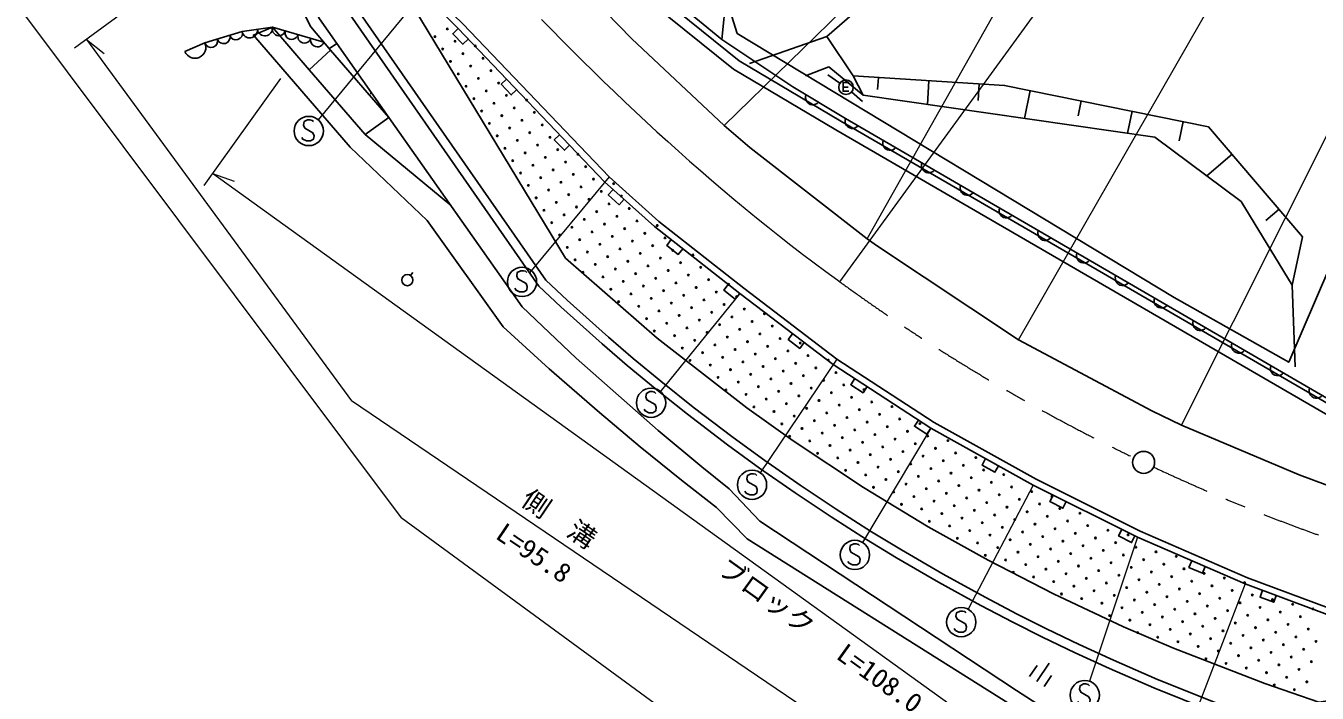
# Model space of a CAD drawing. Units: millimetres, scale not verified. Extents: x 40000 to 680000, y 20000 to 380000.
# Drawn here: x 84960 to 173188, y 261965 to 307535 of the extents above; entities that cross this region are included whole.
import ezdxf
from ezdxf.enums import TextEntityAlignment as Align

# ---------------------------------------------------------------- set-up
doc = ezdxf.new("R2010")
doc.units = ezdxf.units.MM
doc.header["$LTSCALE"] = 1000
doc.linetypes.add('USER1', pattern=[8.2, 4, -1.4, 1.4, -1.4])
for name, color, linetype, lineweight in [('M-BGD', 7, 'Continuous', 25), ('M-BMK', 2, 'USER1', 13), ('M-BMK-ROW', 30, 'Continuous', 25), ('M-BMK-SRVR', 3, 'Continuous', 25), ('M-STR-HTXT', 7, 'Continuous', 13), ('M-STR-STR3', 7, 'Continuous', 25), ('M-STR-STRC', 7, 'Continuous', 25)]:
    doc.layers.add(name, color=color, linetype=linetype, lineweight=lineweight)
doc.styles.add('ＭＳ ゴシック', font='')
doc.styles.get('ＭＳ ゴシック').set_extended_font_data('MS Gothic')

msp = doc.modelspace()

# ---------------------------------------------------------------- linework, layer by layer
at = {"layer": 'M-BGD'}
for p, q in [((104426, 307477), (101425, 313435)), ((104426, 307477), (105782, 305873)), ((106213, 306331), (105715, 305981)), ((134407, 304953), (139695, 306800)), ((140583, 303628), (139757, 304192)), ((143208, 304009), (143156, 303197)), ((146656, 303791), (146554, 302163)), ((150105, 303574), (150033, 302432)), ((108586, 302956), (108486, 302886)), ((140796, 303346), (141136, 303346)), ((141375, 303019), (142131, 302365)), ((153571, 303112), (153186, 301211)), ((157055, 302405), (156848, 301385)), ((160539, 301698), (160235, 300199)), ((164023, 300992), (163759, 299690)), ((167373, 298762), (165647, 297283)), ((170588, 295009), (169691, 294240)), ((111245, 290485), (111393, 290699)), ((154051, 263850), (153540, 263109)), ((154886, 264003), (154034, 262768)), ((155039, 263168), (154527, 262427))]:
    msp.add_line(p, q, dxfattribs=at)
for points in [[(93509, 350050), (99843, 341558), (107255, 332119), (113564, 324349), (116143, 321285), (120171, 316885), (123022, 314071), (125968, 311388), (133702, 305143), (140648, 301036), (175247, 280980)], [(103104, 316838), (107283, 309131), (120495, 290171)], [(102573, 316495), (106746, 308800), (120016, 289757)], [(122540, 313563), (125512, 310856), (133302, 304566), (140294, 300432), (174890, 280378), (178307, 278309), (181891, 276421)], [(138231, 304114), (139834, 304744), (142177, 302791), (141483, 304118), (139695, 306800), (142809, 309528), (140708, 312660), (139341, 314003)], [(102986, 312069), (105026, 308019), (109772, 301269)], [(104318, 304541), (101809, 307447), (100504, 306901), (107118, 299239), (112386, 294249), (117574, 286975), (120715, 284117), (124145, 281128), (126935, 278792), (129767, 276505), (132158, 274638), (134252, 272501), (153461, 260425), (172904, 248805), (172970, 249035)], [(113940, 295342), (108136, 300118), (109772, 301269), (105782, 305873), (104318, 304541), (108136, 300118)], [(141196, 303666), (140796, 303666), (140796, 303066), (141196, 303066)], [(141483, 304118), (151829, 303465), (165765, 300638), (172196, 293132)], [(171470, 289819), (167996, 295530), (162096, 299932), (142177, 302791)], [(109772, 301269), (118864, 288340), (122562, 284851), (128165, 279902), (131153, 277415), (133017, 275916), (135108, 273721), (152656, 262145), (172970, 249035)], [(172196, 293132), (171470, 289819), (171695, 284258)], [(177482, 256661), (172899, 258290), (169315, 259508), (165996, 260734), (162033, 262326), (159008, 263638), (156653, 264718), (154416, 265794), (152403, 266805), (150197, 267961), (147322, 269543), (144449, 271215), (142404, 272461), (139979, 274003), (137513, 275645), (135090, 277333), (132895, 278930), (130168, 281007), (127951, 282776), (126053, 284350), (124344, 285817), (121517, 288352), (120016, 289757)], [(177597, 257289), (173102, 258887), (169533, 260099), (166223, 261322), (162283, 262904), (159270, 264210), (156926, 265286), (154698, 266357), (152696, 267363), (150501, 268512), (147639, 270088), (144777, 271752), (142742, 272993), (140328, 274528), (137873, 276162), (135461, 277842), (133277, 279431), (130561, 281499), (128353, 283261), (126464, 284828), (124765, 286286), (121948, 288813), (120495, 290171)]]:
    msp.add_lwpolyline(points, dxfattribs=at)
msp.add_circle((111029, 290172), 380, dxfattribs=at)
at = {"layer": 'M-BMK'}
msp.add_lwpolyline([(120192, 307979), (120890, 307263), (121591, 306550), (122296, 305841), (123004, 305135), (123717, 304433), (124433, 303735), (125153, 303042), (125877, 302352), (126605, 301666), (127337, 300985), (128074, 300308), (128814, 299636), (129558, 298968), (130307, 298305), (131059, 297647), (131816, 296993), (132578, 296345), (133343, 295702), (134113, 295063), (134887, 294431), (135666, 293803), (136449, 293181), (137237, 292565), (138029, 291954), (138825, 291350), (139626, 290751), (140432, 290159), (140572, 290057)], dxfattribs=at)
for start, end in [(233.95386, 244.28101), (244.94214, 273.04352)]:
    msp.add_arc((217068, 395167), 130000, start, end, dxfattribs=at)
at = {"layer": 'M-BMK-ROW'}
msp.add_lwpolyline([(117200, 344822), (120627, 348244), (123993, 349095), (126122, 349312), (136931, 335643), (138503, 333685), (144131, 329724), (144154, 328974), (144303, 325001), (142426, 320586), (147103, 316589), (147088, 316109), (145912, 315840), (142646, 313594), (140176, 312329), (138294, 310304), (132978, 308909), (133553, 307013), (163407, 288977), (171251, 284562), (174059, 291074)], dxfattribs=at)
at = {"layer": 'M-BMK-SRVR'}
msp.add_circle((161331, 277723), 750, dxfattribs=at)
at = {"layer": 'M-STR-HTXT'}
for p, q in [((67936, 330889), (110609, 273937)), ((140572, 290057), (166123, 325165)), ((132665, 300728), (152717, 320281)), ((142452, 292986), (157302, 319361)), ((152779, 286103), (167324, 311464)), ((112331, 310094), (104929, 301126)), ((92366, 308997), (88291, 306003)), ((89097, 306595), (107221, 281922)), ((89097, 306595), (90323, 305635)), ((97136, 296643), (102387, 303940)), ((163926, 280255), (174558, 301452)), ((182918, 236140), (97720, 297455)), ((97720, 297455), (99183, 296919)), ((124808, 297217), (119376, 290675)), ((133734, 289265), (128267, 282524)), ((140377, 284774), (135135, 277020)), ((167105, 241345), (107221, 281922)), ((146785, 280070), (142120, 272263)), ((153787, 276174), (149336, 267700)), ((160909, 272612), (157628, 262782)), ((168269, 269433), (164380, 259304))]:
    msp.add_line(p, q, dxfattribs=at)
msp.add_lwpolyline([(212322, 228479), (168094, 231856), (110609, 273937)], dxfattribs=at)
at = {"layer": 'M-STR-STR3'}
for p, q in [((121831, 291661), (108977, 312896)), ((132942, 310733), (132515, 306612))]:
    msp.add_line(p, q, dxfattribs=at)
for points in [[(123359, 314468), (126263, 311757), (132515, 306612), (137372, 303362)], [(108977, 312896), (114492, 307345), (124495, 296893), (127910, 293837), (133734, 289265), (140117, 284405), (146785, 280070), (153787, 276174), (160909, 272612), (168269, 269433), (175767, 266629), (183475, 264528), (191311, 262705), (197804, 261716)], [(109300, 313210), (112331, 310094), (114812, 307661), (124808, 297217), (128199, 294182), (134009, 289621), (140377, 284774), (147018, 280456), (153997, 276572), (161099, 273020), (168438, 269851), (175905, 267058), (183585, 264964), (191394, 263148)], [(182313, 273312), (175513, 275552), (171968, 276866), (163926, 280255), (161898, 281242), (152779, 286103), (143073, 292539), (142452, 292986), (134434, 299238), (132665, 300728), (126374, 306641), (123676, 309419)], [(105315, 306425), (101809, 307447), (99740, 307153), (97199, 306367), (95826, 305774)], [(114492, 307345), (114131, 306999), (114822, 306277), (115184, 306622)], [(117798, 303890), (117437, 303545), (118129, 302822), (118490, 303168)], [(182486, 277380), (178854, 279220), (175537, 281124), (140959, 301215), (137372, 303362)], [(138257, 302832), (138229, 302709), (138230, 302592), (138264, 302455), (138319, 302352), (138401, 302256), (138539, 302174), (138662, 302147), (138779, 302147), (138916, 302181), (139019, 302236), (139115, 302319)], [(140959, 301215), (140934, 301091), (140935, 300974), (140972, 300838), (141028, 300735), (141112, 300641), (141250, 300560), (141374, 300535), (141490, 300536), (141627, 300572), (141729, 300629), (141824, 300712)], [(121423, 300103), (121062, 299757), (121754, 299034), (122115, 299380)], [(143533, 299720), (143507, 299596), (143509, 299479), (143545, 299342), (143601, 299240), (143685, 299145), (143823, 299065), (143947, 299039), (144064, 299041), (144200, 299077), (144302, 299134), (144397, 299217)], [(146181, 298181), (146155, 298057), (146157, 297940), (146193, 297804), (146249, 297702), (146333, 297607), (146471, 297526), (146595, 297501), (146712, 297502), (146848, 297539), (146951, 297595), (147045, 297679)], [(148829, 296642), (148803, 296518), (148805, 296402), (148841, 296265), (148898, 296163), (148981, 296068), (149120, 295988), (149243, 295962), (149360, 295964), (149497, 296000), (149599, 296056), (149694, 296140)], [(125091, 296359), (124758, 295987), (125503, 295320), (125836, 295692)], [(151477, 295103), (151452, 294980), (151453, 294863), (151490, 294726), (151546, 294624), (151630, 294529), (151768, 294449), (151892, 294423), (152008, 294425), (152145, 294461), (152247, 294517), (152342, 294601)], [(129058, 292935), (128750, 292542), (129536, 291924), (129845, 292318)], [(154126, 293565), (154100, 293441), (154102, 293324), (154138, 293188), (154194, 293086), (154278, 292991), (154416, 292910), (154540, 292884), (154657, 292886), (154793, 292922), (154896, 292979), (154990, 293062)], [(182503, 262721), (173301, 261345), (169607, 262617), (163377, 265029), (159948, 266505), (155163, 268749), (150707, 271042), (146605, 273334), (142188, 276011), (137377, 279189), (134212, 281440), (128096, 286202), (121831, 291661)], [(156774, 292026), (156748, 291902), (156750, 291786), (156786, 291649), (156842, 291547), (156926, 291452), (157065, 291372), (157188, 291346), (157305, 291347), (157442, 291384), (157544, 291440), (157639, 291524)], [(159422, 290487), (159397, 290363), (159398, 290247), (159434, 290110), (159491, 290008), (159574, 289913), (159713, 289833), (159837, 289807), (159953, 289809), (160090, 289845), (160192, 289901), (160287, 289985)], [(132947, 289882), (132639, 289489), (133425, 288872), (133734, 289265)], [(162070, 288949), (162045, 288825), (162047, 288708), (162083, 288571), (162139, 288469), (162223, 288374), (162361, 288294), (162485, 288268), (162602, 288270), (162738, 288306), (162840, 288363), (162935, 288446)], [(164719, 287410), (164693, 287286), (164695, 287169), (164731, 287033), (164787, 286931), (164871, 286836), (165009, 286755), (165133, 286730), (165250, 286731), (165387, 286767), (165489, 286824), (165584, 286908)], [(137348, 286514), (137045, 286116), (137840, 285510), (138143, 285908)], [(167367, 285871), (167341, 285747), (167343, 285631), (167379, 285494), (167436, 285392), (167519, 285297), (167658, 285217), (167782, 285191), (167898, 285192), (168035, 285229), (168137, 285285), (168232, 285369)], [(170015, 284332), (169990, 284209), (169991, 284092), (170028, 283955), (170084, 283853), (170168, 283758), (170306, 283678), (170430, 283652), (170546, 283654), (170683, 283690), (170785, 283746), (170880, 283830)], [(141594, 283445), (141322, 283026), (142160, 282481), (142433, 282900)], [(172664, 282794), (172638, 282670), (172640, 282553), (172676, 282417), (172732, 282314), (172816, 282219), (172954, 282139), (173078, 282113), (173195, 282115), (173331, 282151), (173433, 282208), (173528, 282291)], [(145947, 280615), (145675, 280196), (146513, 279651), (146785, 280070)], [(150537, 277982), (150294, 277545), (151168, 277059), (151411, 277496)], [(155150, 275492), (154926, 275045), (155821, 274597), (156044, 275045)], [(159839, 273147), (159615, 272700), (160510, 272252), (160733, 272699)], [(164624, 271007), (164426, 270548), (165344, 270152), (165542, 270611)], [(169461, 268988), (169285, 268519), (170222, 268169), (170397, 268637)]]:
    msp.add_lwpolyline(points, dxfattribs=at)
for centre, radius in [((113757, 307328), 50), ((112910, 306796), 50), ((114289, 306482), 50), ((115668, 306167), 50), ((113442, 305950), 50), ((114821, 305635), 50), ((116200, 305320), 50), ((113974, 305103), 50), ((115353, 304788), 50), ((116732, 304474), 50), ((114506, 304256), 50), ((115885, 303942), 50), ((117264, 303627), 50), ((140996, 303346), 500), ((115038, 303409), 50), ((116417, 303095), 50), ((117796, 302780), 50), ((115570, 302563), 50), ((116102, 301716), 50), ((116949, 302248), 50), ((118328, 301933), 50), ((119174, 302466), 50), ((116634, 300869), 50), ((117481, 301401), 50), ((118860, 301087), 50), ((119706, 301619), 50), ((117166, 300023), 50), ((118013, 300555), 50), ((119392, 300240), 50), ((120239, 300772), 50), ((117698, 299176), 50), ((118545, 299708), 50), ((119924, 299393), 50), ((120771, 299925), 50), ((121303, 299079), 50), ((118230, 298329), 50), ((119077, 298861), 50), ((120456, 298547), 50), ((121835, 298232), 50), ((122681, 298764), 50), ((118763, 297482), 50), ((119609, 298015), 50), ((120988, 297700), 50), ((122367, 297385), 50), ((123213, 297917), 50), ((119294, 296636), 50), ((120141, 297168), 50), ((121520, 296853), 50), ((122899, 296538), 50), ((123745, 297071), 50), ((125124, 296756), 50), ((119827, 295789), 50), ((120673, 296321), 50), ((122052, 296006), 50), ((123431, 295692), 50), ((124278, 296224), 50), ((125656, 295909), 50), ((120359, 294942), 50), ((121205, 295474), 50), ((122584, 295160), 50), ((123963, 294845), 50), ((124810, 295377), 50), ((126188, 295062), 50), ((120891, 294096), 50), ((121737, 294628), 50), ((122269, 293781), 50), ((123116, 294313), 50), ((124495, 293998), 50), ((125342, 294530), 50), ((126720, 294216), 50), ((128099, 293901), 50), ((121423, 293249), 50), ((122801, 292934), 50), ((123648, 293466), 50), ((125027, 293152), 50), ((125874, 293684), 50), ((127252, 293369), 50), ((128631, 293054), 50), ((121955, 292402), 50), ((123333, 292088), 50), ((124180, 292620), 50), ((125559, 292305), 50), ((126406, 292837), 50), ((126938, 291990), 50), ((127784, 292522), 50), ((129163, 292207), 50), ((122487, 291555), 50), ((123866, 291241), 50), ((124712, 291773), 50), ((126091, 291458), 50), ((127470, 291143), 50), ((128317, 291675), 50), ((129695, 291361), 50), ((130542, 291893), 50), ((123019, 290709), 50), ((124398, 290394), 50), ((125244, 290926), 50), ((126623, 290611), 50), ((128002, 290297), 50), ((128848, 290829), 50), ((130227, 290514), 50), ((131074, 291046), 50), ((124930, 289547), 50), ((125776, 290079), 50), ((127155, 289765), 50), ((128534, 289450), 50), ((129381, 289982), 50), ((130759, 289667), 50), ((131606, 290199), 50), ((132138, 289353), 50), ((132985, 289885), 50), ((125462, 288701), 50), ((126308, 289233), 50), ((127687, 288918), 50), ((129066, 288603), 50), ((129913, 289135), 50), ((131291, 288821), 50), ((132670, 288506), 50), ((133517, 289038), 50), ((126840, 288386), 50), ((128219, 288071), 50), ((129598, 287757), 50), ((130445, 288289), 50), ((131823, 287974), 50), ((133202, 287659), 50), ((134049, 288191), 50), ((135428, 287877), 50), ((127372, 287539), 50), ((127905, 286693), 50), ((128751, 287225), 50), ((130130, 286910), 50), ((130977, 287442), 50), ((132355, 287127), 50), ((133734, 286812), 50), ((134581, 287345), 50), ((135960, 287030), 50), ((129283, 286378), 50), ((130662, 286063), 50), ((131509, 286595), 50), ((132888, 286280), 50), ((134266, 285966), 50), ((135113, 286498), 50), ((136492, 286183), 50), ((137870, 285869), 50), ((129815, 285531), 50), ((131194, 285216), 50), ((132041, 285749), 50), ((133419, 285434), 50), ((134798, 285119), 50), ((135645, 285651), 50), ((137024, 285336), 50), ((138403, 285022), 50), ((130347, 284684), 50), ((131726, 284370), 50), ((132573, 284902), 50), ((133105, 284055), 50), ((133952, 284587), 50), ((135330, 284272), 50), ((136177, 284804), 50), ((137556, 284490), 50), ((138935, 284175), 50), ((139781, 284707), 50), ((132258, 283523), 50), ((133637, 283208), 50), ((134484, 283740), 50), ((135862, 283426), 50), ((136709, 283958), 50), ((138088, 283643), 50), ((139467, 283328), 50), ((140313, 283860), 50), ((132790, 282676), 50), ((134169, 282362), 50), ((135016, 282894), 50), ((136394, 282579), 50), ((137241, 283111), 50), ((138620, 282796), 50), ((139999, 282482), 50), ((140845, 283014), 50), ((142224, 282699), 50), ((134701, 281515), 50), ((135548, 282047), 50), ((136927, 281732), 50), ((137773, 282264), 50), ((138305, 281418), 50), ((139152, 281950), 50), ((140531, 281635), 50), ((141377, 282167), 50), ((142756, 281852), 50), ((144135, 281538), 50), ((136080, 281200), 50), ((137458, 280885), 50), ((138837, 280571), 50), ((139684, 281103), 50), ((141063, 280788), 50), ((141909, 281320), 50), ((143288, 281006), 50), ((144667, 280691), 50), ((136612, 280353), 50), ((137991, 280039), 50), ((139369, 279724), 50), ((140216, 280256), 50), ((141595, 279942), 50), ((142442, 280474), 50), ((143820, 280159), 50), ((145199, 279844), 50), ((146046, 280376), 50), ((137144, 279507), 50), ((138523, 279192), 50), ((139901, 278877), 50), ((140748, 279409), 50), ((142127, 279095), 50), ((142973, 279627), 50), ((143506, 278780), 50), ((144352, 279312), 50), ((145731, 278997), 50), ((146578, 279529), 50), ((147956, 279215), 50), ((139055, 278345), 50), ((140433, 278031), 50), ((141280, 278563), 50), ((142659, 278248), 50), ((144038, 277933), 50), ((144884, 278465), 50), ((146263, 278151), 50), ((147110, 278683), 50), ((148489, 278368), 50), ((149867, 278053), 50), ((140965, 277184), 50), ((141812, 277716), 50), ((143191, 277401), 50), ((144570, 277087), 50), ((145416, 277619), 50), ((146795, 277304), 50), ((147642, 277836), 50), ((148174, 276989), 50), ((149021, 277521), 50), ((150399, 277207), 50), ((142344, 276869), 50), ((143723, 276555), 50), ((145102, 276240), 50), ((145948, 276772), 50), ((147327, 276457), 50), ((148706, 276143), 50), ((149553, 276675), 50), ((150931, 276360), 50), ((151778, 276892), 50), ((142876, 276023), 50), ((144255, 275708), 50), ((145634, 275393), 50), ((146481, 275925), 50), ((147859, 275611), 50), ((149238, 275296), 50), ((150085, 275828), 50), ((151464, 275513), 50), ((152310, 276045), 50), ((153689, 275731), 50), ((155068, 275416), 50), ((144787, 274861), 50), ((146166, 274547), 50), ((147013, 275078), 50), ((148391, 274764), 50), ((149770, 274449), 50), ((150617, 274981), 50), ((151995, 274667), 50), ((152842, 275199), 50), ((153374, 274352), 50), ((154221, 274884), 50), ((155600, 274569), 50), ((146698, 273700), 50), ((147544, 274232), 50), ((148923, 273917), 50), ((150302, 273602), 50), ((151149, 274134), 50), ((152528, 273820), 50), ((153906, 273505), 50), ((154753, 274037), 50), ((156132, 273723), 50), ((156979, 274254), 50), ((148077, 273385), 50), ((149455, 273070), 50), ((150834, 272756), 50), ((151681, 273288), 50), ((153060, 272973), 50), ((154438, 272658), 50), ((155285, 273191), 50), ((156664, 272876), 50), ((157510, 273408), 50), ((158889, 273093), 50), ((160268, 272778), 50), ((148609, 272538), 50), ((149987, 272224), 50), ((151366, 271909), 50), ((152213, 272441), 50), ((153592, 272126), 50), ((154970, 271812), 50), ((155817, 272344), 50), ((157196, 272029), 50), ((158043, 272561), 50), ((158575, 271714), 50), ((159421, 272246), 50), ((160800, 271932), 50), ((150519, 271377), 50), ((151898, 271062), 50), ((152745, 271594), 50), ((154124, 271280), 50), ((155502, 270965), 50), ((156349, 271497), 50), ((157728, 271182), 50), ((159107, 270868), 50), ((159953, 271400), 50), ((161332, 271085), 50), ((162179, 271617), 50), ((163558, 271302), 50), ((152430, 270216), 50), ((153277, 270748), 50), ((154656, 270433), 50), ((156034, 270118), 50), ((156881, 270650), 50), ((158260, 270336), 50), ((159639, 270021), 50), ((160485, 270553), 50), ((161864, 270238), 50), ((162711, 270770), 50), ((164090, 270456), 50), ((165468, 270141), 50), ((153809, 269901), 50), ((155188, 269586), 50), ((156567, 269272), 50), ((157413, 269804), 50), ((158792, 269489), 50), ((160171, 269174), 50), ((161018, 269706), 50), ((162396, 269392), 50), ((163243, 269924), 50), ((163775, 269077), 50), ((164622, 269609), 50), ((166001, 269294), 50), ((166847, 269826), 50), ((168226, 269512), 50), ((155720, 268740), 50), ((157098, 268425), 50), ((157945, 268957), 50), ((159324, 268642), 50), ((160703, 268327), 50), ((161549, 268860), 50), ((162928, 268545), 50), ((164307, 268230), 50), ((165154, 268762), 50), ((166532, 268448), 50), ((167379, 268980), 50), ((168758, 268665), 50), ((170137, 268350), 50), ((158477, 268110), 50), ((159856, 267796), 50), ((161235, 267481), 50), ((162081, 268013), 50), ((163460, 267698), 50), ((164839, 267383), 50), ((165686, 267916), 50), ((167065, 267601), 50), ((167911, 268133), 50), ((168443, 267286), 50), ((169290, 267818), 50), ((170669, 267503), 50), ((171516, 268036), 50), ((172894, 267721), 50), ((159009, 267263), 50), ((160388, 266949), 50), ((161767, 266634), 50), ((162614, 267166), 50), ((163992, 266851), 50), ((165371, 266537), 50), ((166218, 267069), 50), ((167597, 266754), 50), ((168975, 266440), 50), ((169822, 266972), 50), ((171201, 266657), 50), ((172047, 267189), 50), ((160920, 266102), 50), ((162299, 265787), 50), ((163146, 266319), 50), ((164524, 266005), 50), ((165903, 265690), 50), ((166750, 266222), 50), ((168129, 265907), 50), ((169507, 265593), 50), ((170354, 266125), 50), ((171733, 265810), 50), ((172580, 266342), 50), ((163678, 265473), 50), ((165056, 265158), 50), ((166435, 264843), 50), ((167282, 265375), 50), ((168661, 265061), 50), ((170039, 264746), 50), ((170886, 265278), 50), ((172265, 264963), 50), ((173112, 265495), 50), ((165589, 264311), 50), ((166967, 263997), 50), ((167814, 264529), 50), ((169193, 264214), 50), ((170571, 263899), 50), ((171418, 264431), 50), ((172797, 264117), 50), ((168346, 263682), 50), ((169725, 263367), 50), ((171104, 263053), 50), ((171950, 263585), 50), ((170257, 262521), 50), ((171635, 262206), 50), ((172482, 262738), 50)]:
    msp.add_circle(centre, radius, dxfattribs=at)
for centre, radius, start, end in [((99316, 307022), 443, 197.18579, 17.18579), ((100257, 307226), 522, 188.10095, 8.10095), ((101291, 307374), 522, 188.10095, 8.10095), ((102247, 307320), 457, 163.75049, 343.75052), ((103124, 307064), 457, 163.75049, 343.75052), ((96512, 306071), 748, 203.35345, 23.35345), ((97623, 306498), 443, 197.18579, 17.18579), ((98470, 306760), 443, 197.18579, 17.18579), ((104000, 306809), 457, 163.75049, 343.75052), ((104877, 306553), 457, 163.75049, 343.75052)]:
    msp.add_arc(centre, radius, start, end, dxfattribs=at)
at = {"layer": 'M-STR-STRC'}
for points in [[(104612, 300994), (104532, 301074), (104372, 301114), (104212, 301114), (103972, 300994), (103932, 300754), (104012, 300554), (104572, 300234), (104652, 300034), (104612, 299794), (104412, 299674), (104132, 299674), (103892, 299794), (103812, 299914)], [(119180, 290692), (119100, 290772), (118940, 290813), (118780, 290812), (118540, 290693), (118500, 290452), (118580, 290252), (119140, 289932), (119220, 289733), (119180, 289493), (118980, 289372), (118700, 289373), (118460, 289492), (118380, 289613)], [(127996, 282435), (127915, 282515), (127756, 282555), (127596, 282555), (127355, 282435), (127316, 282195), (127396, 281995), (127956, 281675), (128035, 281475), (127996, 281235), (127795, 281115), (127515, 281115), (127275, 281235), (127196, 281355)], [(134895, 276832), (134815, 276912), (134655, 276952), (134495, 276952), (134255, 276832), (134215, 276592), (134295, 276392), (134855, 276072), (134935, 275872), (134895, 275632), (134695, 275512), (134415, 275512), (134175, 275632), (134095, 275752)], [(141927, 272044), (141847, 272124), (141687, 272165), (141527, 272164), (141287, 272045), (141247, 271805), (141327, 271604), (141887, 271284), (141967, 271085), (141927, 270844), (141727, 270724), (141447, 270725), (141207, 270844), (141127, 270964)], [(149191, 267454), (149111, 267534), (148951, 267574), (148791, 267574), (148551, 267454), (148511, 267214), (148591, 267014), (149151, 266694), (149231, 266494), (149191, 266254), (148991, 266134), (148711, 266134), (148471, 266254), (148391, 266374)], [(157632, 262473), (157552, 262553), (157392, 262593), (157232, 262593), (156992, 262473), (156952, 262233), (157032, 262033), (157592, 261713), (157672, 261513), (157632, 261273), (157432, 261153), (157152, 261153), (156912, 261273), (156832, 261393)]]:
    msp.add_lwpolyline(points, dxfattribs=at)
for centre in [(104292, 300354), (118860, 290052), (127676, 281795), (134575, 276192), (141607, 271404), (148871, 266814), (157312, 261833)]:
    msp.add_circle(centre, 1000, dxfattribs=at)

# ---------------------------------------------------------------- texts
at = {"layer": 'M-STR-HTXT', "style": 'ＭＳ ゴシック', "width": 1.05}
for s, rotation, p in [('側  溝', 325.9, (118469, 274584)), ('L=95.8', 325.9, (116744, 272257)), ('ブロック', 324.3, (131902, 269914)), ('L=108.0', 324.3, (140013, 264061))]:
    msp.add_text(s, height=1320, rotation=rotation, dxfattribs=at).set_placement(p, align=Align.BOTTOM_LEFT)

doc.saveas('drawing.dxf')
